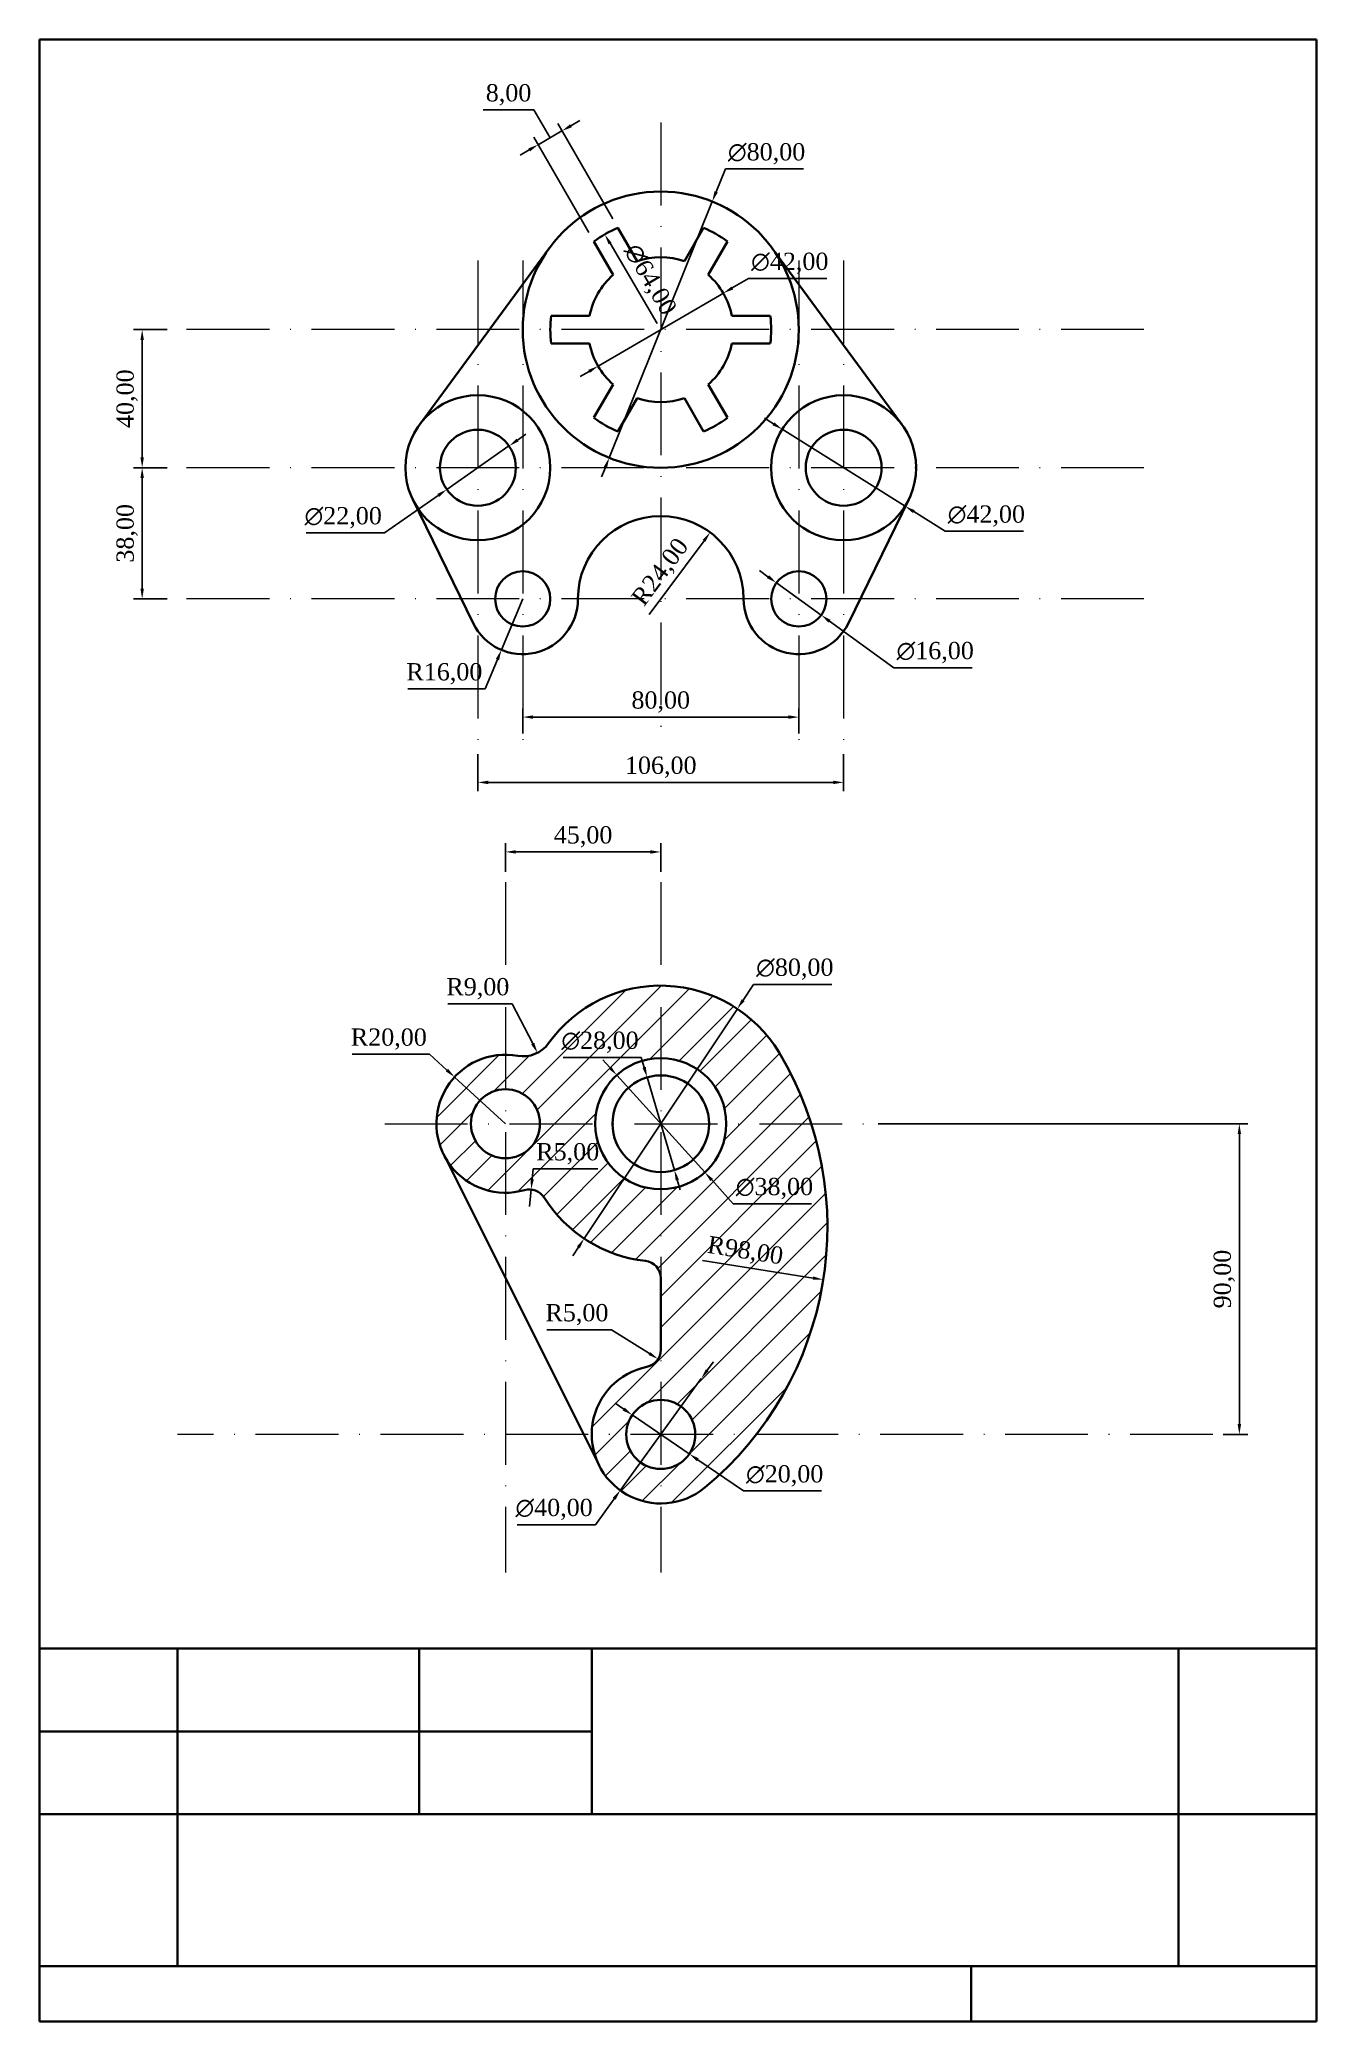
# Model space of a CAD drawing. Header units: millimetres. Extents: x 20 to 205, y 5 to 292.
import ezdxf

# ---------------------------------------------------------------- set-up
doc = ezdxf.new("R2010")
doc.units = ezdxf.units.MM
doc.linetypes.add('ACAD_ISO10W100', pattern=[18, 12, -3, 0, -3])
for name, color, linetype, lineweight in [('Acotación', 3, 'Continuous', 15), ('Cajetín y formato', 1, 'Continuous', 35), ('Contorno', 7, 'Continuous', 35), ('Ejes', 4, 'ACAD_ISO10W100', 15), ('Sombreado', 6, 'Continuous', 15)]:
    doc.layers.add(name, color=color, linetype=linetype, lineweight=lineweight)
doc.styles.add('e1', font='times.ttf')
doc.dimstyles.new('ACOE 1', dxfattribs={"dimtxt": 2.5, "dimasz": 1.5, "dimexe": 1.25, "dimexo": 1.5, "dimtad": 1, "dimtoh": 1, "dimlfac": 2, "dimzin": 1, "dimtxsty": 'e1', "dimcen": 2.5, "dimadec": 0, "dimazin": 0, "dimtfac": 1, "dimtmove": 1, "dimatfit": 0, "dimfxl": 1, "dimarcsym": 0})

# ---------------------------------------------------------------- blocks, each defined once
blk = doc.blocks.new('*U1')
at = {"layer": 'Contorno'}
for p, q in [((2.72, 2), (-2.85, 2)), ((2.72, -2), (-2.85, -2))]:
    blk.add_line(p, q, dxfattribs=at)
blk.add_arc((-13.15, 0), 16, 352.8192, 7.1808, dxfattribs=at)
blk = doc.blocks.new('*U2')
at = {"layer": 'Contorno', "color": 0, "linetype": 'ByBlock', "lineweight": -2, "transparency": 16777216}
for p, rotation in [((48.42, 136.39), 120), ((61.58, 136.39), 59.99999999999997), ((41.85, 125), 180), ((48.42, 113.61), 239.9999999999999), ((61.58, 113.61), 299.9999999999998)]:
    blk.add_blockref('*U1', p, dxfattribs=dict(at, rotation=rotation))
blk.add_blockref('*U1', (68.15, 125), dxfattribs=at)
blk = doc.blocks.new('*D4')
at = {"layer": 'Acotación', "color": 0, "lineweight": -2, "transparency": 16777216}
for p, q in [((38.5, 250), (33.61, 250)), ((34.86, 248.5), (34.86, 231.5)), ((38.5, 230), (33.61, 230))]:
    blk.add_line(p, q, dxfattribs=at)
at = {"layer": 'Acotación', "color": 0, "transparency": 16777216}
for points in [[(34.61, 248.5), (35.11, 248.5), (34.86, 250)], [(34.61, 231.5), (35.11, 231.5), (34.86, 230)]]:
    blk.add_solid(points, dxfattribs=at)
at = {"layer": 'Defpoints', "color": 0, "transparency": 16777216}
for p in [(40, 250), (34.86, 230), (40, 230)]:
    blk.add_point(p, dxfattribs=at)
at = {"layer": 'Acotación', "color": 0, "transparency": 16777216, "insert": (32.68, 240), "char_height": 2.5, "attachment_point": 5, "rotation": 90, "style": 'e1'}
blk.add_mtext('40,00', dxfattribs=at)
blk = doc.blocks.new('*D5')
at = {"layer": 'Acotación', "color": 0, "lineweight": -2, "transparency": 16777216}
for p, q in [((38.5, 230), (33.61, 230)), ((34.86, 228.5), (34.86, 212.5)), ((38.5, 211), (33.61, 211))]:
    blk.add_line(p, q, dxfattribs=at)
at = {"layer": 'Acotación', "color": 0, "transparency": 16777216}
for points in [[(34.61, 228.5), (35.11, 228.5), (34.86, 230)], [(34.61, 212.5), (35.11, 212.5), (34.86, 211)]]:
    blk.add_solid(points, dxfattribs=at)
at = {"layer": 'Defpoints', "color": 0, "transparency": 16777216}
for p in [(40, 230), (34.86, 211), (40, 211)]:
    blk.add_point(p, dxfattribs=at)
at = {"layer": 'Acotación', "color": 0, "transparency": 16777216, "insert": (32.68, 220.5), "char_height": 2.5, "attachment_point": 5, "rotation": 90, "style": 'e1'}
blk.add_mtext('38,00', dxfattribs=at)
blk = doc.blocks.new('*D6')
at = {"layer": 'Acotación', "color": 0, "lineweight": -2, "transparency": 16777216}
for p, q in [((90, 191.5), (90, 195.14)), ((91.5, 193.89), (128.5, 193.89)), ((130, 191.5), (130, 195.14))]:
    blk.add_line(p, q, dxfattribs=at)
at = {"layer": 'Acotación', "color": 0, "transparency": 16777216}
for points in [[(91.5, 194.14), (91.5, 193.64), (90, 193.89)], [(128.5, 194.14), (128.5, 193.64), (130, 193.89)]]:
    blk.add_solid(points, dxfattribs=at)
at = {"layer": 'Defpoints', "color": 0, "transparency": 16777216}
for p in [(130, 193.89), (90, 190), (130, 190)]:
    blk.add_point(p, dxfattribs=at)
at = {"layer": 'Acotación', "color": 0, "transparency": 16777216, "insert": (110, 196.07), "char_height": 2.5, "attachment_point": 5, "style": 'e1'}
blk.add_mtext('80,00', dxfattribs=at)
blk = doc.blocks.new('*D7')
at = {"layer": 'Acotación', "color": 0, "lineweight": -2, "transparency": 16777216}
for p, q in [((126.33, 236.36), (125.05, 237.16)), ((127.6, 235.57), (145.4, 224.43)), ((151.2, 220.8), (146.67, 223.64)), ((162.54, 220.8), (151.2, 220.8))]:
    blk.add_line(p, q, dxfattribs=at)
at = {"layer": 'Acotación', "color": 0, "transparency": 16777216}
for points in [[(126.46, 236.57), (126.19, 236.15), (127.6, 235.57)], [(146.81, 223.85), (146.54, 223.43), (145.4, 224.43)]]:
    blk.add_solid(points, dxfattribs=at)
at = {"layer": 'Defpoints', "color": 0, "transparency": 16777216}
for p in [(127.6, 235.57), (145.4, 224.43)]:
    blk.add_point(p, dxfattribs=at)
at = {"layer": 'Acotación', "color": 0, "transparency": 16777216, "insert": (157.18, 223), "char_height": 2.5, "attachment_point": 5, "style": 'e1'}
blk.add_mtext('∅42,00', dxfattribs=at)
blk = doc.blocks.new('*D8')
at = {"layer": 'Acotación', "color": 0, "lineweight": -2, "transparency": 16777216}
for p, q in [((88.01, 233.15), (78.99, 226.85)), ((89.24, 234), (90.47, 234.86)), ((69.97, 220.56), (77.76, 226)), ((58.63, 220.56), (69.97, 220.56))]:
    blk.add_line(p, q, dxfattribs=at)
at = {"layer": 'Acotación', "color": 0, "transparency": 16777216}
for points in [[(89.1, 234.21), (89.39, 233.8), (88.01, 233.15)], [(77.61, 226.2), (77.9, 225.79), (78.99, 226.85)]]:
    blk.add_solid(points, dxfattribs=at)
at = {"layer": 'Defpoints', "color": 0, "transparency": 16777216}
for p in [(88.01, 233.15), (78.99, 226.85)]:
    blk.add_point(p, dxfattribs=at)
at = {"layer": 'Acotación', "color": 0, "transparency": 16777216, "insert": (63.99, 222.76), "char_height": 2.5, "attachment_point": 5, "style": 'e1'}
blk.add_mtext('∅22,00', dxfattribs=at)
blk = doc.blocks.new('*D9')
at = {"layer": 'Acotación', "color": 0, "lineweight": -2, "transparency": 16777216}
for p, q in [((90, 211), (86.92, 203.62)), ((84.57, 197.97), (86.34, 202.23)), ((73.37, 197.97), (84.57, 197.97))]:
    blk.add_line(p, q, dxfattribs=at)
at = {"layer": 'Acotación', "color": 0, "transparency": 16777216}
blk.add_solid([(86.11, 202.33), (86.57, 202.14), (86.92, 203.62)], dxfattribs=at)
at = {"layer": 'Defpoints', "color": 0, "transparency": 16777216}
for p in [(90, 211), (86.92, 203.62)]:
    blk.add_point(p, dxfattribs=at)
at = {"layer": 'Acotación', "color": 0, "transparency": 16777216, "insert": (78.65, 200.16), "char_height": 2.5, "attachment_point": 5, "style": 'e1'}
blk.add_mtext('R16,00', dxfattribs=at)
blk = doc.blocks.new('*D10')
at = {"layer": 'Acotación', "color": 0, "lineweight": -2, "transparency": 16777216}
for p, q in [((125.54, 214.22), (124.32, 215.1)), ((126.76, 213.34), (133.24, 208.66)), ((143.79, 201.04), (134.46, 207.78)), ((155.13, 201.04), (143.79, 201.04))]:
    blk.add_line(p, q, dxfattribs=at)
at = {"layer": 'Acotación', "color": 0, "transparency": 16777216}
for points in [[(125.69, 214.42), (125.39, 214.02), (126.76, 213.34)], [(134.61, 207.98), (134.31, 207.58), (133.24, 208.66)]]:
    blk.add_solid(points, dxfattribs=at)
at = {"layer": 'Defpoints', "color": 0, "transparency": 16777216}
for p in [(126.76, 213.34), (133.24, 208.66)]:
    blk.add_point(p, dxfattribs=at)
at = {"layer": 'Acotación', "color": 0, "transparency": 16777216, "insert": (149.77, 203.23), "char_height": 2.5, "attachment_point": 5, "style": 'e1'}
blk.add_mtext('∅16,00', dxfattribs=at)
blk = doc.blocks.new('*D11')
at = {"layer": 'Acotación', "color": 0, "lineweight": -2, "transparency": 16777216}
blk.add_line((108.31, 208.74), (116.27, 219.42), dxfattribs=at)
at = {"layer": 'Acotación', "color": 0, "transparency": 16777216}
blk.add_solid([(116.07, 219.57), (116.47, 219.27), (117.16, 220.63)], dxfattribs=at)
at = {"layer": 'Defpoints', "color": 0, "transparency": 16777216}
for p in [(117.16, 220.63), (110, 211)]:
    blk.add_point(p, dxfattribs=at)
at = {"layer": 'Acotación', "color": 0, "transparency": 16777216, "insert": (110.09, 214.78), "char_height": 2.5, "attachment_point": 5, "rotation": 53.3446, "style": 'e1'}
blk.add_mtext('R24,00', dxfattribs=at)
blk = doc.blocks.new('*D12')
at = {"layer": 'Acotación', "color": 0, "lineweight": -2, "transparency": 16777216}
for p, q in [((122.72, 257.4), (120.37, 256.04)), ((134.05, 257.4), (122.72, 257.4)), ((100.93, 244.72), (119.07, 255.28)), ((99.63, 243.96), (98.33, 243.21))]:
    blk.add_line(p, q, dxfattribs=at)
at = {"layer": 'Acotación', "color": 0, "transparency": 16777216}
for points in [[(120.25, 256.25), (120.5, 255.82), (119.07, 255.28)], [(99.5, 244.18), (99.75, 243.75), (100.93, 244.72)]]:
    blk.add_solid(points, dxfattribs=at)
at = {"layer": 'Defpoints', "color": 0, "transparency": 16777216}
for p in [(119.07, 255.28), (100.93, 244.72)]:
    blk.add_point(p, dxfattribs=at)
at = {"layer": 'Acotación', "color": 0, "transparency": 16777216, "insert": (128.7, 259.6), "char_height": 2.5, "attachment_point": 5, "style": 'e1'}
blk.add_mtext('∅42,00', dxfattribs=at)
blk = doc.blocks.new('*D13')
at = {"layer": 'Acotación', "color": 0, "lineweight": -2, "transparency": 16777216}
for p, q in [((119.36, 273.27), (118.02, 269.95)), ((130.69, 273.27), (119.36, 273.27)), ((102.54, 231.45), (117.46, 268.55)), ((101.98, 230.05), (101.42, 228.66))]:
    blk.add_line(p, q, dxfattribs=at)
at = {"layer": 'Acotación', "color": 0, "transparency": 16777216}
for points in [[(117.79, 270.04), (118.26, 269.85), (117.46, 268.55)], [(101.74, 230.15), (102.21, 229.96), (102.54, 231.45)]]:
    blk.add_solid(points, dxfattribs=at)
at = {"layer": 'Defpoints', "color": 0, "transparency": 16777216}
for p in [(117.46, 268.55), (102.54, 231.45)]:
    blk.add_point(p, dxfattribs=at)
at = {"layer": 'Acotación', "color": 0, "transparency": 16777216, "insert": (125.34, 275.46), "char_height": 2.5, "attachment_point": 5, "style": 'e1'}
blk.add_mtext('∅80,00', dxfattribs=at)
blk = doc.blocks.new('*D14')
at = {"layer": 'Acotación', "color": 0, "lineweight": -2, "transparency": 16777216}
blk.add_line((109.47, 250.9), (102.65, 262.5), dxfattribs=at)
at = {"layer": 'Acotación', "color": 0, "transparency": 16777216}
blk.add_solid([(102.86, 262.62), (102.43, 262.37), (101.89, 263.79)], dxfattribs=at)
at = {"layer": 'Defpoints', "color": 0, "transparency": 16777216}
for p in [(101.89, 263.79), (118.11, 236.21)]:
    blk.add_point(p, dxfattribs=at)
at = {"layer": 'Acotación', "color": 0, "transparency": 16777216, "insert": (108.33, 257.16), "char_height": 2.5, "attachment_point": 5, "rotation": 300.4699, "style": 'e1'}
blk.add_mtext('∅64,00', dxfattribs=at)
blk = doc.blocks.new('*D15')
at = {"layer": 'Acotación', "color": 0, "lineweight": -2, "transparency": 16777216}
for p, q in [((91.62, 281.83), (84.27, 281.83)), ((93.96, 277.78), (91.62, 281.83)), ((92.23, 276.78), (95.69, 278.78)), ((92.23, 276.78), (95.69, 278.78)), ((103.04, 266.05), (95.07, 279.86)), ((96.99, 279.53), (98.29, 280.28)), ((90.93, 276.03), (89.63, 275.28)), ((99.58, 264.05), (91.6, 277.86))]:
    blk.add_line(p, q, dxfattribs=at)
at = {"layer": 'Acotación', "color": 0, "transparency": 16777216}
for points in [[(96.87, 279.75), (97.12, 279.31), (95.69, 278.78)], [(90.81, 276.25), (91.06, 275.81), (92.23, 276.78)]]:
    blk.add_solid(points, dxfattribs=at)
at = {"layer": 'Defpoints', "color": 0, "transparency": 16777216}
for p in [(95.69, 278.78), (103.79, 264.75), (100.33, 262.75)]:
    blk.add_point(p, dxfattribs=at)
at = {"layer": 'Acotación', "color": 0, "transparency": 16777216, "insert": (87.95, 284.01), "char_height": 2.5, "attachment_point": 5, "style": 'e1'}
blk.add_mtext('8,00', dxfattribs=at)
blk = doc.blocks.new('*D16')
at = {"layer": 'Acotación', "color": 0, "lineweight": -2, "transparency": 16777216}
for p, q in [((83.5, 188.5), (83.5, 183.18)), ((136.5, 188.5), (136.5, 183.18)), ((85, 184.43), (135, 184.43))]:
    blk.add_line(p, q, dxfattribs=at)
at = {"layer": 'Acotación', "color": 0, "transparency": 16777216}
for points in [[(85, 184.68), (85, 184.18), (83.5, 184.43)], [(135, 184.68), (135, 184.18), (136.5, 184.43)]]:
    blk.add_solid(points, dxfattribs=at)
at = {"layer": 'Defpoints', "color": 0, "transparency": 16777216}
for p in [(83.5, 190), (136.5, 190), (136.5, 184.43)]:
    blk.add_point(p, dxfattribs=at)
at = {"layer": 'Acotación', "color": 0, "transparency": 16777216, "insert": (110, 186.62), "char_height": 2.5, "attachment_point": 5, "style": 'e1'}
blk.add_mtext('106,00', dxfattribs=at)
blk = doc.blocks.new('*D17')
at = {"layer": 'Acotación', "color": 0, "lineweight": -2, "transparency": 16777216}
for p, q in [((87.5, 171.5), (87.5, 175.61)), ((110, 171.5), (110, 175.61)), ((89, 174.36), (108.5, 174.36))]:
    blk.add_line(p, q, dxfattribs=at)
at = {"layer": 'Acotación', "color": 0, "transparency": 16777216}
for points in [[(89, 174.61), (89, 174.11), (87.5, 174.36)], [(108.5, 174.61), (108.5, 174.11), (110, 174.36)]]:
    blk.add_solid(points, dxfattribs=at)
at = {"layer": 'Defpoints', "color": 0, "transparency": 16777216}
for p in [(110, 174.36), (87.5, 170), (110, 170)]:
    blk.add_point(p, dxfattribs=at)
at = {"layer": 'Acotación', "color": 0, "transparency": 16777216, "insert": (98.75, 176.54), "char_height": 2.5, "attachment_point": 5, "style": 'e1'}
blk.add_mtext('45,00', dxfattribs=at)
blk = doc.blocks.new('*D18')
at = {"layer": 'Acotación', "color": 0, "lineweight": -2, "transparency": 16777216}
for p, q in [((123.46, 155.18), (121.93, 152.89)), ((134.79, 155.18), (123.46, 155.18)), ((98.9, 118.36), (121.1, 151.64)), ((98.07, 117.11), (97.24, 115.86))]:
    blk.add_line(p, q, dxfattribs=at)
at = {"layer": 'Acotación', "color": 0, "transparency": 16777216}
for points in [[(121.72, 153.03), (122.14, 152.75), (121.1, 151.64)], [(97.86, 117.25), (98.28, 116.97), (98.9, 118.36)]]:
    blk.add_solid(points, dxfattribs=at)
at = {"layer": 'Defpoints', "color": 0, "transparency": 16777216}
for p in [(121.1, 151.64), (98.9, 118.36)]:
    blk.add_point(p, dxfattribs=at)
at = {"layer": 'Acotación', "color": 0, "transparency": 16777216, "insert": (129.43, 157.37), "char_height": 2.5, "attachment_point": 5, "style": 'e1'}
blk.add_mtext('∅80,00', dxfattribs=at)
blk = doc.blocks.new('*D19')
at = {"layer": 'Acotación', "color": 0, "lineweight": -2, "transparency": 16777216}
blk.add_line((116.04, 115.18), (132.07, 112.65), dxfattribs=at)
at = {"layer": 'Acotación', "color": 0, "transparency": 16777216}
blk.add_solid([(132.1, 112.89), (132.03, 112.4), (133.55, 112.41)], dxfattribs=at)
at = {"layer": 'Defpoints', "color": 0, "transparency": 16777216}
for p in [(85.15, 120.06), (133.55, 112.41)]:
    blk.add_point(p, dxfattribs=at)
at = {"layer": 'Acotación', "color": 0, "transparency": 16777216, "insert": (122.22, 116.41), "char_height": 2.5, "attachment_point": 5, "rotation": 351.0252, "style": 'e1'}
blk.add_mtext('R98,00', dxfattribs=at)
blk = doc.blocks.new('*D20')
at = {"layer": 'Acotación', "color": 0, "lineweight": -2, "transparency": 16777216}
for p, q in [((91.53, 128.46), (91.38, 126.97)), ((100.88, 128.46), (91.53, 128.46)), ((90.97, 122.99), (91.22, 125.48))]:
    blk.add_line(p, q, dxfattribs=at)
at = {"layer": 'Acotación', "color": 0, "transparency": 16777216}
blk.add_solid([(91.13, 127), (91.62, 126.95), (91.22, 125.48)], dxfattribs=at)
at = {"layer": 'Defpoints', "color": 0, "transparency": 16777216}
for p in [(91.22, 125.48), (90.97, 122.99)]:
    blk.add_point(p, dxfattribs=at)
at = {"layer": 'Acotación', "color": 0, "transparency": 16777216, "insert": (96.52, 130.65), "char_height": 2.5, "attachment_point": 5, "style": 'e1'}
blk.add_mtext('R5,00', dxfattribs=at)
blk = doc.blocks.new('*D21')
at = {"layer": 'Acotación', "color": 0, "lineweight": -2, "transparency": 16777216}
for p, q in [((65.31, 145.07), (76.51, 145.07)), ((76.51, 145.07), (79.02, 142.77)), ((87.5, 135), (80.13, 141.76))]:
    blk.add_line(p, q, dxfattribs=at)
at = {"layer": 'Acotación', "color": 0, "transparency": 16777216}
blk.add_solid([(79.19, 142.95), (78.85, 142.58), (80.13, 141.76)], dxfattribs=at)
at = {"layer": 'Defpoints', "color": 0, "transparency": 16777216}
for p in [(80.13, 141.76), (87.5, 135)]:
    blk.add_point(p, dxfattribs=at)
at = {"layer": 'Acotación', "color": 0, "transparency": 16777216, "insert": (70.6, 147.25), "char_height": 2.5, "attachment_point": 5, "style": 'e1'}
blk.add_mtext('R20,00', dxfattribs=at)
blk = doc.blocks.new('*D22')
at = {"layer": 'Acotación', "color": 0, "lineweight": -2, "transparency": 16777216}
for p, q in [((79.14, 152.37), (88.49, 152.37)), ((88.49, 152.37), (91.45, 146.6))]:
    blk.add_line(p, q, dxfattribs=at)
at = {"layer": 'Acotación', "color": 0, "transparency": 16777216}
blk.add_solid([(91.68, 146.71), (91.23, 146.48), (92.14, 145.26)], dxfattribs=at)
at = {"layer": 'Defpoints', "color": 0, "transparency": 16777216}
for p in [(90.08, 149.27), (92.14, 145.26)]:
    blk.add_point(p, dxfattribs=at)
at = {"layer": 'Acotación', "color": 0, "transparency": 16777216, "insert": (83.5, 154.55), "char_height": 2.5, "attachment_point": 5, "style": 'e1'}
blk.add_mtext('R9,00', dxfattribs=at)
blk = doc.blocks.new('*D23')
at = {"layer": 'Acotación', "color": 0, "lineweight": -2, "transparency": 16777216}
for p, q in [((95.84, 144.59), (107.18, 144.59)), ((107.18, 144.59), (107.6, 143.15)), ((111.98, 128.28), (108.02, 141.72)), ((112.4, 126.85), (112.82, 125.41))]:
    blk.add_line(p, q, dxfattribs=at)
at = {"layer": 'Acotación', "color": 0, "transparency": 16777216}
for points in [[(107.84, 143.22), (107.36, 143.08), (108.02, 141.72)], [(112.64, 126.92), (112.16, 126.78), (111.98, 128.28)]]:
    blk.add_solid(points, dxfattribs=at)
at = {"layer": 'Defpoints', "color": 0, "transparency": 16777216}
for p in [(108.02, 141.72), (111.98, 128.28)]:
    blk.add_point(p, dxfattribs=at)
at = {"layer": 'Acotación', "color": 0, "transparency": 16777216, "insert": (101.2, 146.79), "char_height": 2.5, "attachment_point": 5, "style": 'e1'}
blk.add_mtext('∅28,00', dxfattribs=at)
blk = doc.blocks.new('*D24')
at = {"layer": 'Acotación', "color": 0, "lineweight": -2, "transparency": 16777216}
for p, q in [((102.61, 143.15), (101.61, 144.26)), ((103.62, 142.04), (116.38, 127.96)), ((120.5, 123.41), (117.39, 126.85)), ((131.83, 123.41), (120.5, 123.41))]:
    blk.add_line(p, q, dxfattribs=at)
at = {"layer": 'Acotación', "color": 0, "transparency": 16777216}
for points in [[(102.8, 143.32), (102.43, 142.98), (103.62, 142.04)], [(117.57, 127.02), (117.2, 126.68), (116.38, 127.96)]]:
    blk.add_solid(points, dxfattribs=at)
at = {"layer": 'Defpoints', "color": 0, "transparency": 16777216}
for p in [(103.62, 142.04), (116.38, 127.96)]:
    blk.add_point(p, dxfattribs=at)
at = {"layer": 'Acotación', "color": 0, "transparency": 16777216, "insert": (126.48, 125.61), "char_height": 2.5, "attachment_point": 5, "style": 'e1'}
blk.add_mtext('∅38,00', dxfattribs=at)
blk = doc.blocks.new('*D25')
at = {"layer": 'Acotación', "color": 0, "lineweight": -2, "transparency": 16777216}
for p, q in [((116.75, 99.31), (117.63, 100.53)), ((115.87, 98.1), (104.13, 81.9)), ((100.53, 76.93), (103.25, 80.69)), ((89.2, 76.93), (100.53, 76.93))]:
    blk.add_line(p, q, dxfattribs=at)
at = {"layer": 'Acotación', "color": 0, "transparency": 16777216}
for points in [[(116.55, 99.46), (116.95, 99.17), (115.87, 98.1)], [(103.05, 80.83), (103.45, 80.54), (104.13, 81.9)]]:
    blk.add_solid(points, dxfattribs=at)
at = {"layer": 'Defpoints', "color": 0, "transparency": 16777216}
for p in [(115.87, 98.1), (104.13, 81.9)]:
    blk.add_point(p, dxfattribs=at)
at = {"layer": 'Acotación', "color": 0, "transparency": 16777216, "insert": (94.55, 79.13), "char_height": 2.5, "attachment_point": 5, "style": 'e1'}
blk.add_mtext('∅40,00', dxfattribs=at)
blk = doc.blocks.new('*D26')
at = {"layer": 'Acotación', "color": 0, "lineweight": -2, "transparency": 16777216}
for p, q in [((104.64, 93.67), (103.4, 94.52)), ((105.87, 92.82), (114.13, 87.18)), ((121.98, 81.81), (115.36, 86.33)), ((133.31, 81.81), (121.98, 81.81))]:
    blk.add_line(p, q, dxfattribs=at)
blk.add_arc((110, 90), 5, 309.5872, 339.9507, dxfattribs=at)
at = {"layer": 'Acotación', "color": 0, "transparency": 16777216}
for points in [[(104.78, 93.88), (104.49, 93.46), (105.87, 92.82)], [(115.51, 86.54), (115.22, 86.12), (114.13, 87.18)]]:
    blk.add_solid(points, dxfattribs=at)
at = {"layer": 'Defpoints', "color": 0, "transparency": 16777216}
for p in [(105.87, 92.82), (114.13, 87.18)]:
    blk.add_point(p, dxfattribs=at)
at = {"layer": 'Acotación', "color": 0, "transparency": 16777216, "insert": (127.96, 84), "char_height": 2.5, "attachment_point": 5, "style": 'e1'}
blk.add_mtext('∅20,00', dxfattribs=at)
blk = doc.blocks.new('*D27')
at = {"layer": 'Acotación', "color": 0, "lineweight": -2, "transparency": 16777216}
for p, q in [((93.49, 105.16), (102.85, 105.16)), ((102.85, 105.16), (108.35, 101.72))]:
    blk.add_line(p, q, dxfattribs=at)
at = {"layer": 'Acotación', "color": 0, "transparency": 16777216}
blk.add_solid([(108.48, 101.93), (108.22, 101.51), (109.62, 100.92)], dxfattribs=at)
at = {"layer": 'Defpoints', "color": 0, "transparency": 16777216}
for p in [(107.5, 102.25), (109.62, 100.92)]:
    blk.add_point(p, dxfattribs=at)
at = {"layer": 'Acotación', "color": 0, "transparency": 16777216, "insert": (97.86, 107.34), "char_height": 2.5, "attachment_point": 5, "style": 'e1'}
blk.add_mtext('R5,00', dxfattribs=at)
blk = doc.blocks.new('*D28')
at = {"layer": 'Acotación', "color": 0, "lineweight": -2, "transparency": 16777216}
for p, q in [((141.5, 135), (195.09, 135)), ((193.84, 133.5), (193.84, 91.5)), ((191.5, 90), (195.09, 90))]:
    blk.add_line(p, q, dxfattribs=at)
at = {"layer": 'Acotación', "color": 0, "transparency": 16777216}
for points in [[(193.59, 133.5), (194.09, 133.5), (193.84, 135)], [(193.59, 91.5), (194.09, 91.5), (193.84, 90)]]:
    blk.add_solid(points, dxfattribs=at)
at = {"layer": 'Defpoints', "color": 0, "transparency": 16777216}
for p in [(140, 135), (190, 90), (193.84, 90)]:
    blk.add_point(p, dxfattribs=at)
at = {"layer": 'Acotación', "color": 0, "transparency": 16777216, "insert": (191.66, 112.5), "char_height": 2.5, "attachment_point": 5, "rotation": 90, "style": 'e1'}
blk.add_mtext('90,00', dxfattribs=at)

msp = doc.modelspace()

# ---------------------------------------------------------------- hatches: boundary and pattern name
at = {"layer": 'Sombreado'}
h = msp.add_hatch(dxfattribs=at)
h.set_pattern_fill('ANSI31', color=256)
h.paths.add_polyline_path([(127.1399, 145.3065, 0.53936509), (93.7415, 146.6474, -0.28979539), (89.2816, 144.84, 1.26157605), (90.2778, 125.3935, -0.33397625), (93.0864, 124.3262, 0.22795345), (107.7778, 115.1238, -0.38196601), (110, 112.6393), (110, 102.2474, -0.35639396), (108, 99.798, 1.28052051), (116.3725, 82.2934, 0.37106244)])
h.paths.add_polyline_path([(119.5, 135, -1), (100.5, 135, -1)], flags=16)
h.paths.add_polyline_path([(117, 135, -1), (103, 135, -1)], flags=0)
h.paths.add_polyline_path([(92.5, 135, -1), (82.5, 135, -1)], flags=16)
h.paths.add_polyline_path([(115, 90, -1), (105, 90, -1)], flags=16)
h.paths.add_polyline_path([(115.945, 115.0054), (127.8157, 113.1306), (128.6484, 118.4032), (116.7777, 120.278)], flags=24)
h.paths.add_polyline_path([(91.4636, 128.2801), (101.6357, 128.2801), (101.6357, 133.618), (91.4636, 133.618)], flags=24)
h.paths.add_polyline_path([(95.0871, 144.4094), (107.3086, 144.4094), (107.3086, 149.7474), (95.0871, 149.7474)], flags=24)
h.paths.add_polyline_path([(120.3688, 123.2278), (132.5903, 123.2278), (132.5903, 128.5657), (120.3688, 128.5657)], flags=24)
h = msp.add_hatch(dxfattribs=at)
h.set_pattern_fill('ANSI31', color=256)
h.paths.add_polyline_path([(115.945, 115.0054), (127.8157, 113.1306), (128.6484, 118.4032), (116.7777, 120.278)], flags=9)
h.paths.add_polyline_path([(120.3688, 123.2278), (132.5903, 123.2278), (132.5903, 128.5657), (120.3688, 128.5657)], flags=9)

# ---------------------------------------------------------------- linework, layer by layer
at = {"layer": 'Cajetín y formato'}
for p, q in [((20, 59), (20, 292)), ((205, 292), (20, 292)), ((205, 59), (205, 292)), ((205, 59), (20, 59)), ((20, 59), (20, 5)), ((40, 59), (40, 13)), ((75, 59), (75, 35)), ((100, 59), (100, 35)), ((185, 59), (185, 13)), ((205, 5), (205, 59)), ((20, 47), (100, 47)), ((20, 35), (205, 35)), ((20, 13), (205, 13)), ((155, 5), (155, 13)), ((20, 5), (205, 5))]:
    msp.add_line(p, q, dxfattribs=at)
at = {"layer": 'Contorno'}
for p, q in [((75.041, 236.2206), (93.8877, 261.8488)), ((144.959, 236.2206), (126.1123, 261.8488)), ((82.812, 207.4883), (74.0657, 225.3909)), ((137.188, 207.4883), (145.9343, 225.3909)), ((78.5557, 130.5279), (101.0557, 85.5279)), ((110, 112.6393), (110, 102.2474))]:
    msp.add_line(p, q, dxfattribs=at)
for centre, radius in [((110, 250), 20), ((83.5, 230), 10.5), ((136.5, 230), 10.5), ((83.5, 230), 5.5), ((136.5, 230), 5.5), ((90, 211), 4), ((130, 211), 4), ((110, 135), 9.5), ((110, 135), 7), ((87.5, 135), 5), ((110, 90), 5)]:
    msp.add_circle(centre, radius, dxfattribs=at)
for centre, radius, start, end in [((110, 250), 10.5, 70.980575, 109.019425), ((110, 250), 10.5, 130.980575, 169.019425), ((110, 250), 10.5, 10.980575, 49.019425), ((110, 250), 10.5, 190.980575, 229.019425), ((110, 250), 10.5, 310.980575, 349.019425), ((110, 250), 10.5, 250.980575, 289.019425), ((110, 211), 12, 90, 180), ((110, 211), 12, 0, 90), ((90, 211), 8, 206.037696, 0), ((130, 211), 8, 180, 333.962304), ((110, 135), 20, 31.019226, 144.382721), ((90.0833, 149.268), 4.5, 259.737343, 324.382721), ((87.5, 135), 10, 79.737343, 286.12762), ((85.1472, 120.0556), 49, 309.587232, 31.019226), ((90.9722, 122.9919), 2.5, 32.25524, 106.12762), ((110, 135), 20, 212.25524, 263.62063), ((107.5, 112.6393), 2.5, 0, 83.62063), ((107.5, 102.2474), 2.5, 281.536959, 0), ((110, 90), 10, 101.536959, 309.587232)]:
    msp.add_arc(centre, radius, start, end, dxfattribs=at)
at = {"layer": 'Ejes'}
for p, q in [((110, 280), (110, 190)), ((83.5, 260), (83.5, 190)), ((90, 260), (90, 190)), ((130, 260), (130, 190)), ((136.5, 260), (136.5, 190)), ((180, 250), (40, 250)), ((180, 230), (40, 230)), ((180, 211), (40, 211)), ((87.5, 170), (87.5, 70)), ((110, 170), (110, 70)), ((70, 135), (140, 135)), ((190, 90), (40, 90))]:
    msp.add_line(p, q, dxfattribs=at)

# ---------------------------------------------------------------- block references
at = {"layer": 'Contorno'}
msp.add_blockref('*U2', (55, 125), dxfattribs=at)

# ---------------------------------------------------------------- dimensions: what is measured, and where the dimension line sits
at = {"layer": 'Acotación'}
dim = msp.add_aligned_dim(p1=(100.3307, 262.7477), p2=(103.7948, 264.7477), distance=16.2033, dimstyle='ACOE 1', dxfattribs=at)
dim.commit()
dim.dimension.update_dxf_attribs({"geometry": '*D15', "text_midpoint": (90.9975, 284.013)})
for p1, p2, picture, middle in [((102.5359, 231.445), (117.4641, 268.555), '*D13', (119.3608, 273.2699)), ((100.9252, 244.7181), (119.0748, 255.2819), '*D12', (122.7179, 257.4024)), ((118.1134, 236.2097), (101.8866, 263.7903), '*D14', (106.4398, 256.0512)), ((127.5975, 235.5674), (145.4025, 224.4326), '*D7', (151.2042, 220.8044)), ((88.0117, 233.1456), (78.9883, 226.8544), '*D8', (69.9662, 220.5641)), ((126.7569, 213.3414), (133.2431, 208.6586), '*D10', (143.7942, 201.0409)), ((98.9039, 118.3604), (121.0961, 151.6396), '*D18', (123.4555, 155.1778)), ((111.9761, 128.2847), (108.0239, 141.7153), '*D23', (107.177, 144.5933)), ((115.8677, 98.0975), (104.1323, 81.9025), '*D25', (100.5306, 76.9322)), ((105.8731, 92.8229), (114.1269, 87.1771), '*D26', (121.9775, 81.8071))]:
    dim = msp.add_diameter_dim_2p(p1=p1, p2=p2, dimstyle='ACOE 1', dxfattribs=at)
    dim.commit()
    dim.dimension.update_dxf_attribs({"geometry": picture, "text_midpoint": middle, "dimtype": 163})
for base, p1, p2, picture, middle in [((34.8594, 230), (40, 250), (40, 230), '*D4', (32.6771, 240)), ((34.8594, 211), (40, 230), (40, 211), '*D5', (32.6771, 220.5)), ((193.8379, 90), (140, 135), (190, 90), '*D28', (191.6555, 112.5))]:
    dim = msp.add_linear_dim(base=base, p1=p1, p2=p2, angle=90, dimstyle='ACOE 1', dxfattribs=at)
    dim.commit()
    dim.dimension.update_dxf_attribs({"geometry": picture, "text_midpoint": middle})
for center, mpoint, picture, middle in [((110, 211), (117.164, 220.6269), '*D11', (111.8438, 213.4776)), ((90.0833, 149.268), (92.1383, 145.2646), '*D22', (88.4902, 152.3718)), ((87.5, 135), (80.1266, 141.7553), '*D21', (76.5099, 145.0688)), ((85.1472, 120.0556), (133.5473, 112.4115), '*D19', (121.8752, 114.2549)), ((107.5, 102.2474), (109.6201, 100.9226), '*D27', (102.8454, 105.1562))]:
    dim = msp.add_radius_dim(center=center, mpoint=mpoint, dimstyle='ACOE 1', dxfattribs=at)
    dim.commit()
    dim.dimension.update_dxf_attribs({"geometry": picture, "text_midpoint": middle, "dimtype": 164})
for center, mpoint, picture, middle in [((90, 211), (86.9195, 203.6169), '*D9', (78.6534, 200.156)), ((90.9722, 122.9919), (91.2242, 125.4792), '*D20', (96.5154, 130.6462))]:
    dim = msp.add_radius_dim(center=center, mpoint=mpoint, dimstyle='ACOE 1', dxfattribs=at)
    dim.commit()
    dim.dimension.update_dxf_attribs({"geometry": picture, "text_midpoint": middle})
for base, p1, p2, picture, middle in [((130, 193.8898), (90, 190), (130, 190), '*D6', (110, 196.0721)), ((136.5, 184.4336), (83.5, 190), (136.5, 190), '*D16', (110, 186.6159)), ((110, 174.3599), (87.5, 170), (110, 170), '*D17', (98.75, 176.5423))]:
    dim = msp.add_linear_dim(base=base, p1=p1, p2=p2, dimstyle='ACOE 1', dxfattribs=at)
    dim.commit()
    dim.dimension.update_dxf_attribs({"geometry": picture, "text_midpoint": middle})
dim = msp.add_diameter_dim_2p(p1=(103.6211, 142.0399), p2=(116.3789, 127.9601), dimstyle='ACOE 1', dxfattribs=at)
dim.commit()
dim.dimension.update_dxf_attribs({"geometry": '*D24', "text_midpoint": (120.5004, 123.4116)})

doc.saveas('drawing.dxf')
